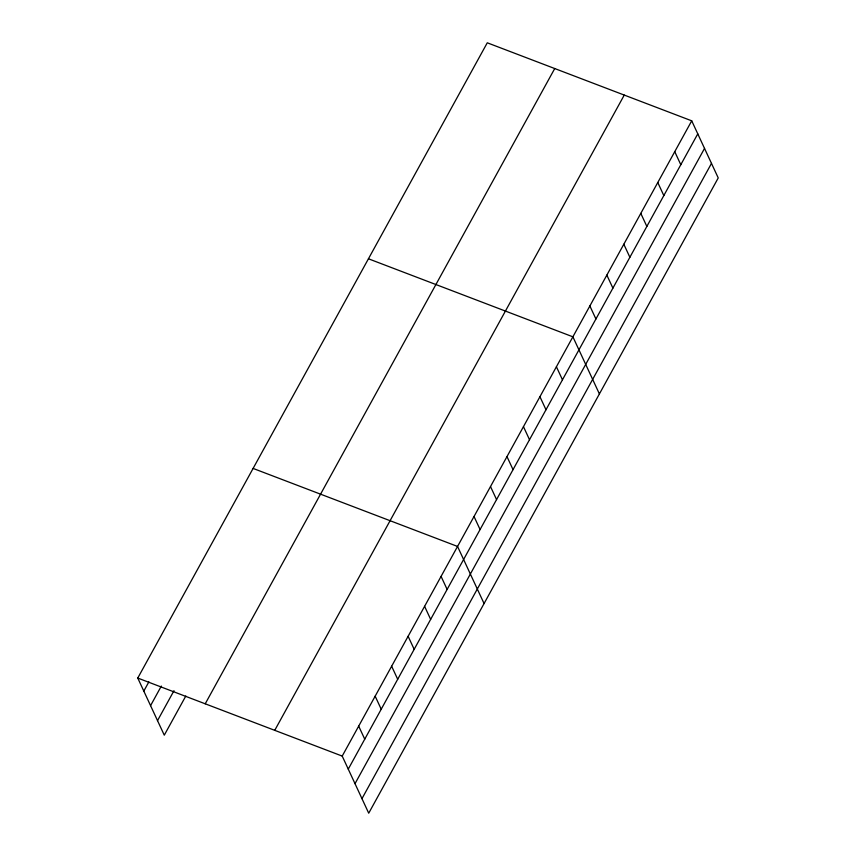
<?xml version="1.0" encoding="UTF-8"?>
<svg xmlns="http://www.w3.org/2000/svg" width="856" height="856" viewBox="0 0 856 856"><rect width="100%" height="100%" fill="white"/><g stroke="black" fill="none" stroke-linecap="round" stroke-linejoin="round"><path stroke-width="1.28" d="M137.763 678.059L487.278 42.8L691.723 120.824L718.238 177.941L368.722 813.2L342.207 756.083L137.763 678.059L164.277 735.176L185.816 696.014M143.808 691.092L148.88 681.879M150.56 705.644L161.335 686.063M157.515 720.634L173.993 690.685M205.226 703.803L554.742 68.544M274.744 730.328L624.259 95.08M342.207 756.083L691.723 120.824M348.264 769.116L697.779 133.857M355.015 783.668L704.531 148.409M361.97 798.648L711.486 163.4M368.444 258.79L572.889 336.815L599.403 393.931M253.098 468.425L457.553 546.449L484.068 603.566M674.753 151.683L680.798 164.716M657.772 182.531L663.828 195.575M640.802 213.39L646.847 226.423M623.821 244.249L629.877 257.281M606.851 275.097L612.896 288.14M589.87 305.956L595.915 318.988M556.411 366.764L562.467 379.797M539.933 396.703L545.989 409.746M523.465 426.652L529.511 439.695M506.987 456.601L513.033 469.644M490.509 486.55L496.555 499.583M474.031 516.5L480.077 529.532M441.075 576.398L447.132 589.431M424.597 606.337L430.654 619.38M408.119 636.286L414.176 649.33M391.641 666.236L397.698 679.279M375.163 696.185L381.22 709.217M358.685 726.134L364.742 739.167"/></g></svg>
